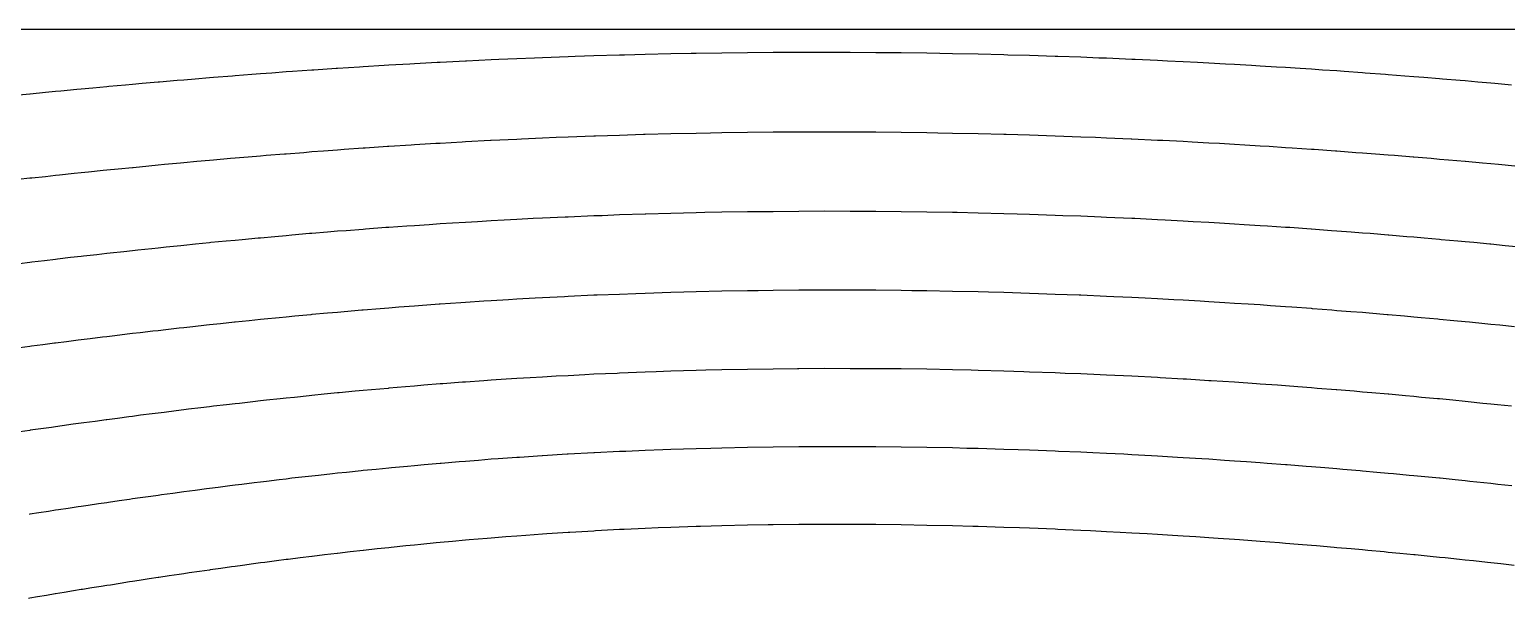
# Model space of a CAD drawing. Header units: metres. Extents: x 0 to 7092, y 40 to 458.
# Drawn here: x 4933 to 5054.1, y 116.3 to 163 of the extents above; entities that cross this region are included whole.
import ezdxf

# ---------------------------------------------------------------- set-up
doc = ezdxf.new("R2010")
doc.units = ezdxf.units.M

msp = doc.modelspace()

# ---------------------------------------------------------------- linework, layer by layer
at = {"layer": 'Contour_Level_10'}
msp.add_lwpolyline([(5054.5, 125.57), (5053.37, 125.69), (5052.77, 125.76), (5052.22, 125.82), (5051.05, 125.94), (5050.67, 125.98), (5049.85, 126.06), (5048.63, 126.19), (5048.57, 126.19), (5047.38, 126.31), (5046.47, 126.4), (5046.1, 126.43), (5044.79, 126.56), (5044.37, 126.59), (5043.44, 126.68), (5042.27, 126.78), (5042.06, 126.8), (5040.64, 126.92), (5040.17, 126.97), (5039.16, 127.05), (5038.07, 127.14), (5037.65, 127.17), (5036.09, 127.29), (5035.96, 127.3), (5034.44, 127.42), (5033.86, 127.46), (5032.74, 127.54), (5031.76, 127.61), (5030.96, 127.66), (5029.66, 127.75), (5029.08, 127.79), (5027.56, 127.88), (5027.1, 127.91), (5025.46, 128.01), (5024.97, 128.03), (5023.36, 128.12), (5022.68, 128.16), (5021.26, 128.23), (5020.16, 128.28), (5019.16, 128.33), (5017.35, 128.4), (5017.05, 128.41), (5014.95, 128.49), (5014.02, 128.53), (5012.85, 128.56), (5010.75, 128.63), (5009.81, 128.65), (5008.65, 128.68), (5006.55, 128.72), (5004.45, 128.75), (5002.35, 128.77), (5002.22, 128.77), (5000.25, 128.78), (4998.14, 128.78), (4996.1, 128.77), (4996.04, 128.77), (4993.94, 128.75), (4991.84, 128.72), (4989.74, 128.67), (4988.83, 128.65), (4987.64, 128.62), (4985.54, 128.55), (4984.9, 128.53), (4983.44, 128.47), (4981.86, 128.4), (4981.34, 128.38), (4979.29, 128.28), (4979.23, 128.28), (4977.13, 128.16), (4977.04, 128.16), (4975.03, 128.03), (4975, 128.03), (4973.14, 127.91), (4972.93, 127.9), (4971.4, 127.79), (4970.83, 127.75), (4969.77, 127.66), (4968.73, 127.58), (4968.21, 127.54), (4966.73, 127.42), (4966.63, 127.41), (4965.32, 127.29), (4964.53, 127.22), (4963.96, 127.17), (4962.65, 127.05), (4962.43, 127.03), (4961.39, 126.92), (4960.32, 126.82), (4960.15, 126.8), (4958.97, 126.68), (4958.22, 126.6), (4957.8, 126.56), (4956.67, 126.43), (4956.12, 126.37), (4955.57, 126.31), (4954.49, 126.19), (4954.02, 126.13), (4953.43, 126.06), (4952.39, 125.94), (4951.92, 125.88), (4951.38, 125.82), (4950.38, 125.69), (4949.82, 125.62), (4949.39, 125.57), (4948.43, 125.45), (4947.72, 125.36), (4947.48, 125.32), (4946.54, 125.2), (4945.62, 125.08), (4945.61, 125.08), (4944.71, 124.95), (4943.8, 124.83), (4943.52, 124.79), (4942.92, 124.71), (4942.04, 124.59), (4941.41, 124.5), (4941.17, 124.46), (4940.31, 124.34), (4939.46, 124.22), (4939.31, 124.19), (4938.62, 124.09), (4937.79, 123.97), (4937.21, 123.88), (4936.96, 123.85), (4936.15, 123.72), (4935.34, 123.6), (4935.11, 123.57), (4934.54, 123.48), (4933.74, 123.35), (4933.01, 123.24), (4932.95, 123.23)], dxfattribs=at)
at = {"layer": 'Contour_Level_11'}
msp.add_lwpolyline([(5054.71, 119.05), (5053.61, 119.17), (5052.77, 119.26), (5052.5, 119.29), (5051.36, 119.41), (5050.67, 119.49), (5050.21, 119.54), (5049.03, 119.66), (5048.57, 119.71), (5047.82, 119.78), (5046.59, 119.91), (5046.47, 119.92), (5045.32, 120.03), (5044.37, 120.12), (5044.03, 120.15), (5042.71, 120.28), (5042.27, 120.32), (5041.34, 120.4), (5040.17, 120.5), (5039.94, 120.52), (5038.5, 120.65), (5038.07, 120.68), (5037, 120.77), (5035.96, 120.85), (5035.46, 120.89), (5033.87, 121.02), (5033.86, 121.02), (5032.19, 121.14), (5031.76, 121.17), (5030.44, 121.26), (5029.66, 121.32), (5028.61, 121.38), (5027.56, 121.45), (5026.67, 121.51), (5025.46, 121.58), (5024.61, 121.63), (5023.36, 121.7), (5022.39, 121.75), (5021.26, 121.81), (5019.97, 121.88), (5019.16, 121.92), (5017.29, 122), (5017.05, 122.01), (5014.95, 122.09), (5014.15, 122.12), (5012.85, 122.17), (5010.75, 122.23), (5010.31, 122.25), (5008.65, 122.29), (5006.55, 122.33), (5004.45, 122.37), (5004.45, 122.37), (5002.35, 122.39), (5000.25, 122.41), (4998.14, 122.41), (4996.04, 122.4), (4993.94, 122.38), (4993.54, 122.37), (4991.84, 122.34), (4989.74, 122.3), (4987.99, 122.25), (4987.64, 122.24), (4985.54, 122.16), (4984.51, 122.12), (4983.44, 122.08), (4981.73, 122), (4981.34, 121.98), (4979.37, 121.88), (4979.23, 121.87), (4977.28, 121.75), (4977.13, 121.75), (4975.39, 121.63), (4975.03, 121.61), (4973.65, 121.51), (4972.93, 121.46), (4972.02, 121.38), (4970.83, 121.29), (4970.48, 121.26), (4969.03, 121.14), (4968.73, 121.11), (4967.65, 121.02), (4966.63, 120.92), (4966.32, 120.89), (4965.05, 120.77), (4964.53, 120.72), (4963.82, 120.65), (4962.62, 120.52), (4962.43, 120.5), (4961.48, 120.4), (4960.35, 120.28), (4960.32, 120.27), (4959.27, 120.15), (4958.22, 120.03), (4958.19, 120.03), (4957.16, 119.91), (4956.14, 119.78), (4956.12, 119.78), (4955.15, 119.66), (4954.17, 119.54), (4954.02, 119.52), (4953.21, 119.41), (4952.27, 119.29), (4951.92, 119.25), (4951.34, 119.17), (4950.43, 119.05), (4949.82, 118.96), (4949.53, 118.92), (4948.65, 118.8), (4947.78, 118.68), (4947.72, 118.67), (4946.92, 118.55), (4946.07, 118.43), (4945.62, 118.36), (4945.23, 118.31), (4944.41, 118.18), (4943.58, 118.06), (4943.52, 118.05), (4942.77, 117.94), (4941.97, 117.81), (4941.41, 117.73), (4941.18, 117.69), (4940.39, 117.57), (4939.61, 117.44), (4939.31, 117.4), (4938.84, 117.32), (4938.08, 117.2), (4937.32, 117.08), (4937.21, 117.06), (4936.57, 116.95), (4935.82, 116.83), (4935.11, 116.71), (4935.08, 116.71), (4934.35, 116.58), (4933.62, 116.46), (4933.01, 116.36), (4932.89, 116.34)], dxfattribs=at)
at = {"layer": 'Contour_Level_3'}
msp.add_lwpolyline([(5126.77, 163), (4836.93, 163)], dxfattribs=at)
at = {"layer": 'Contour_Level_4'}
msp.add_lwpolyline([(5075.38, 163), (4916.24, 163)], dxfattribs=at)
at = {"layer": 'Contour_Level_5'}
msp.add_lwpolyline([(5054.49, 158.44), (5053.12, 158.57), (5052.77, 158.6), (5051.71, 158.69), (5050.67, 158.78), (5050.28, 158.81), (5048.81, 158.94), (5048.57, 158.96), (5047.29, 159.06), (5046.47, 159.13), (5045.74, 159.18), (5044.37, 159.29), (5044.14, 159.31), (5042.49, 159.43), (5042.27, 159.45), (5040.77, 159.55), (5040.17, 159.6), (5038.99, 159.68), (5038.07, 159.74), (5037.14, 159.8), (5035.96, 159.88), (5035.21, 159.92), (5033.86, 160), (5033.17, 160.05), (5031.76, 160.13), (5031.03, 160.17), (5029.66, 160.24), (5028.74, 160.29), (5027.56, 160.35), (5026.28, 160.41), (5025.46, 160.45), (5023.62, 160.54), (5023.36, 160.55), (5021.26, 160.64), (5020.65, 160.66), (5019.16, 160.72), (5017.27, 160.78), (5017.05, 160.79), (5014.95, 160.86), (5013.19, 160.91), (5012.85, 160.92), (5010.75, 160.97), (5008.65, 161.01), (5007.61, 161.03), (5006.55, 161.05), (5004.45, 161.08), (5002.35, 161.1), (5000.25, 161.11), (4998.14, 161.12), (4996.04, 161.12), (4993.94, 161.11), (4991.84, 161.09), (4989.74, 161.07), (4987.64, 161.04), (4987.23, 161.03), (4985.54, 161), (4983.44, 160.95), (4981.74, 160.91), (4981.34, 160.9), (4979.23, 160.83), (4977.72, 160.78), (4977.13, 160.76), (4975.03, 160.69), (4974.38, 160.66), (4972.93, 160.6), (4971.46, 160.54), (4970.83, 160.51), (4968.81, 160.41), (4968.73, 160.41), (4966.63, 160.3), (4966.4, 160.29), (4964.53, 160.19), (4964.15, 160.17), (4962.43, 160.07), (4962.04, 160.05), (4960.32, 159.94), (4960.03, 159.92), (4958.22, 159.81), (4958.12, 159.8), (4956.29, 159.68), (4956.12, 159.66), (4954.54, 159.55), (4954.02, 159.52), (4952.84, 159.43), (4951.92, 159.36), (4951.2, 159.31), (4949.82, 159.2), (4949.6, 159.18), (4948.05, 159.06), (4947.72, 159.03), (4946.55, 158.94), (4945.62, 158.86), (4945.07, 158.81), (4943.63, 158.69), (4943.52, 158.68), (4942.22, 158.57), (4941.41, 158.5), (4940.84, 158.44), (4939.48, 158.32), (4939.31, 158.31), (4938.15, 158.2), (4937.21, 158.11), (4936.84, 158.08), (4935.55, 157.95), (4935.11, 157.91), (4934.28, 157.83), (4933.02, 157.71), (4933.01, 157.7), (4931.79, 157.58)], dxfattribs=at)
at = {"layer": 'Contour_Level_6'}
msp.add_lwpolyline([(5054.74, 151.8), (5053.42, 151.92), (5052.77, 151.98), (5052.09, 152.04), (5050.72, 152.17), (5050.67, 152.17), (5049.32, 152.29), (5048.57, 152.35), (5047.88, 152.41), (5046.47, 152.53), (5046.41, 152.53), (5044.89, 152.66), (5044.37, 152.7), (5043.32, 152.78), (5042.27, 152.86), (5041.71, 152.9), (5040.17, 153.02), (5040.05, 153.03), (5038.31, 153.15), (5038.07, 153.17), (5036.5, 153.27), (5035.96, 153.31), (5034.61, 153.4), (5033.86, 153.44), (5032.62, 153.52), (5031.76, 153.57), (5030.53, 153.64), (5029.66, 153.69), (5028.29, 153.77), (5027.56, 153.81), (5025.9, 153.89), (5025.46, 153.91), (5023.36, 154.01), (5023.29, 154.01), (5021.26, 154.1), (5020.37, 154.14), (5019.16, 154.18), (5017.07, 154.26), (5017.05, 154.26), (5014.95, 154.33), (5013.04, 154.38), (5012.85, 154.39), (5010.75, 154.44), (5008.65, 154.48), (5007.45, 154.5), (5006.55, 154.52), (5004.45, 154.55), (5002.35, 154.57), (5000.25, 154.58), (4998.14, 154.59), (4996.04, 154.58), (4993.94, 154.57), (4991.84, 154.55), (4989.74, 154.52), (4988.8, 154.5), (4987.64, 154.48), (4985.54, 154.44), (4983.44, 154.39), (4983.3, 154.38), (4981.34, 154.32), (4979.37, 154.26), (4979.23, 154.25), (4977.13, 154.18), (4976.15, 154.14), (4975.03, 154.09), (4973.31, 154.01), (4972.93, 153.99), (4970.83, 153.89), (4970.77, 153.89), (4968.73, 153.78), (4968.45, 153.77), (4966.63, 153.66), (4966.29, 153.64), (4964.53, 153.54), (4964.25, 153.52), (4962.43, 153.4), (4962.33, 153.4), (4960.5, 153.27), (4960.32, 153.26), (4958.76, 153.15), (4958.22, 153.11), (4957.08, 153.03), (4956.12, 152.96), (4955.46, 152.9), (4954.02, 152.79), (4953.88, 152.78), (4952.37, 152.66), (4951.92, 152.62), (4950.89, 152.53), (4949.82, 152.44), (4949.45, 152.41), (4948.05, 152.29), (4947.72, 152.26), (4946.68, 152.17), (4945.62, 152.07), (4945.34, 152.04), (4944.03, 151.92), (4943.52, 151.87), (4942.74, 151.8), (4941.47, 151.67), (4941.41, 151.67), (4940.23, 151.55), (4939.31, 151.46), (4939.01, 151.43), (4937.8, 151.3), (4937.21, 151.24), (4936.62, 151.18), (4935.44, 151.06), (4935.11, 151.02), (4934.29, 150.93), (4933.15, 150.81), (4933.01, 150.8), (4932.03, 150.69)], dxfattribs=at)
at = {"layer": 'Contour_Level_7'}
msp.add_lwpolyline([(5054.87, 145.18), (5053.97, 145.27), (5052.77, 145.39), (5052.71, 145.39), (5051.4, 145.52), (5050.67, 145.59), (5050.07, 145.64), (5048.72, 145.76), (5048.57, 145.78), (5047.32, 145.89), (5046.47, 145.96), (5045.89, 146.01), (5044.42, 146.13), (5044.37, 146.14), (5042.9, 146.26), (5042.27, 146.31), (5041.34, 146.38), (5040.17, 146.47), (5039.72, 146.5), (5038.07, 146.62), (5038.05, 146.62), (5036.3, 146.75), (5035.96, 146.77), (5034.47, 146.87), (5033.86, 146.91), (5032.56, 146.99), (5031.76, 147.04), (5030.54, 147.12), (5029.66, 147.17), (5028.39, 147.24), (5027.56, 147.29), (5026.09, 147.36), (5025.46, 147.4), (5023.6, 147.49), (5023.36, 147.5), (5021.26, 147.59), (5020.84, 147.61), (5019.16, 147.68), (5017.7, 147.73), (5017.05, 147.76), (5014.95, 147.83), (5013.96, 147.86), (5012.85, 147.89), (5010.75, 147.94), (5009.04, 147.98), (5008.65, 147.99), (5006.55, 148.02), (5004.45, 148.05), (5002.35, 148.07), (5000.25, 148.08), (4998.14, 148.09), (4996.04, 148.08), (4993.94, 148.06), (4991.84, 148.04), (4989.74, 148.01), (4988.33, 147.98), (4987.64, 147.97), (4985.54, 147.91), (4983.5, 147.86), (4983.44, 147.85), (4981.34, 147.79), (4979.92, 147.73), (4979.23, 147.71), (4977.13, 147.62), (4976.9, 147.61), (4975.03, 147.52), (4974.27, 147.49), (4972.93, 147.42), (4971.88, 147.36), (4970.83, 147.31), (4969.69, 147.24), (4968.73, 147.18), (4967.65, 147.12), (4966.63, 147.05), (4965.73, 146.99), (4964.53, 146.91), (4963.92, 146.87), (4962.43, 146.77), (4962.18, 146.75), (4960.53, 146.62), (4960.32, 146.61), (4958.94, 146.5), (4958.22, 146.45), (4957.41, 146.38), (4956.12, 146.27), (4955.92, 146.26), (4954.49, 146.13), (4954.02, 146.09), (4953.09, 146.01), (4951.92, 145.9), (4951.72, 145.89), (4950.4, 145.76), (4949.82, 145.71), (4949.1, 145.64), (4947.83, 145.52), (4947.72, 145.51), (4946.59, 145.39), (4945.62, 145.3), (4945.37, 145.27), (4944.18, 145.15), (4943.52, 145.08), (4943, 145.02), (4941.85, 144.9), (4941.41, 144.85), (4940.71, 144.78), (4939.59, 144.65), (4939.31, 144.62), (4938.49, 144.53), (4937.39, 144.41), (4937.21, 144.39), (4936.32, 144.29), (4935.26, 144.16), (4935.11, 144.15), (4934.21, 144.04), (4933.17, 143.92), (4933.01, 143.9), (4932.15, 143.79)], dxfattribs=at)
at = {"layer": 'Contour_Level_8'}
msp.add_lwpolyline([(5054.72, 138.62), (5053.51, 138.74), (5052.77, 138.82), (5052.28, 138.87), (5051.03, 138.99), (5050.67, 139.03), (5049.74, 139.11), (5048.57, 139.22), (5048.43, 139.24), (5047.08, 139.36), (5046.47, 139.42), (5045.7, 139.48), (5044.37, 139.6), (5044.29, 139.61), (5042.82, 139.73), (5042.27, 139.78), (5041.31, 139.85), (5040.17, 139.94), (5039.76, 139.98), (5038.15, 140.1), (5038.07, 140.11), (5036.47, 140.22), (5035.96, 140.26), (5034.72, 140.35), (5033.86, 140.41), (5032.9, 140.47), (5031.76, 140.54), (5030.98, 140.59), (5029.66, 140.67), (5028.95, 140.71), (5027.56, 140.8), (5026.78, 140.84), (5025.46, 140.91), (5024.44, 140.96), (5023.36, 141.02), (5021.88, 141.08), (5021.26, 141.11), (5019.16, 141.2), (5019.04, 141.21), (5017.05, 141.28), (5015.71, 141.33), (5014.95, 141.36), (5012.85, 141.42), (5011.6, 141.45), (5010.75, 141.48), (5008.65, 141.52), (5006.55, 141.56), (5005.32, 141.58), (5004.45, 141.59), (5002.35, 141.61), (5000.25, 141.62), (4998.14, 141.62), (4996.04, 141.61), (4993.94, 141.59), (4992.72, 141.58), (4991.84, 141.57), (4989.74, 141.53), (4987.64, 141.48), (4986.62, 141.45), (4985.54, 141.42), (4983.44, 141.36), (4982.68, 141.33), (4981.34, 141.28), (4979.52, 141.21), (4979.23, 141.2), (4977.13, 141.1), (4976.83, 141.08), (4975.03, 140.99), (4974.43, 140.96), (4972.93, 140.88), (4972.25, 140.84), (4970.83, 140.75), (4970.23, 140.71), (4968.73, 140.62), (4968.34, 140.59), (4966.63, 140.47), (4966.55, 140.47), (4964.86, 140.35), (4964.53, 140.32), (4963.26, 140.22), (4962.43, 140.16), (4961.71, 140.1), (4960.32, 139.99), (4960.21, 139.98), (4958.78, 139.85), (4958.22, 139.8), (4957.39, 139.73), (4956.12, 139.62), (4956.03, 139.61), (4954.73, 139.48), (4954.02, 139.42), (4953.45, 139.36), (4952.2, 139.24), (4951.92, 139.21), (4950.98, 139.11), (4949.82, 138.99), (4949.78, 138.99), (4948.62, 138.87), (4947.72, 138.77), (4947.47, 138.74), (4946.35, 138.62), (4945.62, 138.54), (4945.24, 138.5), (4944.15, 138.38), (4943.52, 138.3), (4943.08, 138.25), (4942.03, 138.13), (4941.41, 138.06), (4940.99, 138.01), (4939.96, 137.88), (4939.31, 137.8), (4938.95, 137.76), (4937.95, 137.64), (4937.21, 137.55), (4936.96, 137.51), (4935.99, 137.39), (4935.11, 137.28), (4935.02, 137.27), (4934.07, 137.14), (4933.12, 137.02), (4933.01, 137.01), (4932.19, 136.9)], dxfattribs=at)
at = {"layer": 'Contour_Level_9'}
msp.add_lwpolyline([(5054.49, 132.1), (5053.33, 132.22), (5052.77, 132.28), (5052.13, 132.34), (5050.92, 132.47), (5050.67, 132.49), (5049.68, 132.59), (5048.57, 132.7), (5048.42, 132.71), (5047.11, 132.83), (5046.47, 132.9), (5045.78, 132.96), (5044.43, 133.08), (5044.37, 133.09), (5043.02, 133.2), (5042.27, 133.27), (5041.57, 133.33), (5040.17, 133.44), (5040.09, 133.45), (5038.55, 133.57), (5038.07, 133.61), (5036.95, 133.7), (5035.96, 133.77), (5035.29, 133.82), (5033.86, 133.92), (5033.57, 133.94), (5031.76, 134.07), (5031.76, 134.07), (5029.85, 134.19), (5029.66, 134.2), (5027.83, 134.31), (5027.56, 134.33), (5025.67, 134.44), (5025.46, 134.45), (5023.36, 134.56), (5023.34, 134.56), (5021.26, 134.66), (5020.76, 134.68), (5019.16, 134.75), (5017.87, 134.8), (5017.05, 134.84), (5014.95, 134.91), (5014.49, 134.93), (5012.85, 134.98), (5010.75, 135.04), (5010.18, 135.05), (5008.65, 135.09), (5006.55, 135.13), (5004.45, 135.16), (5002.42, 135.17), (5002.35, 135.17), (5000.25, 135.18), (4998.14, 135.19), (4996.04, 135.18), (4995.95, 135.17), (4993.94, 135.15), (4991.84, 135.12), (4989.74, 135.08), (4988.43, 135.05), (4987.64, 135.03), (4985.54, 134.97), (4984.34, 134.93), (4983.44, 134.9), (4981.34, 134.81), (4981.16, 134.8), (4979.23, 134.72), (4978.5, 134.68), (4977.13, 134.61), (4976.14, 134.56), (4975.03, 134.5), (4974.01, 134.44), (4972.93, 134.37), (4972.04, 134.31), (4970.83, 134.23), (4970.21, 134.19), (4968.73, 134.08), (4968.48, 134.07), (4966.85, 133.94), (4966.63, 133.93), (4965.3, 133.82), (4964.53, 133.76), (4963.81, 133.7), (4962.43, 133.58), (4962.37, 133.57), (4961, 133.45), (4960.32, 133.39), (4959.67, 133.33), (4958.37, 133.2), (4958.22, 133.19), (4957.12, 133.08), (4956.12, 132.98), (4955.89, 132.96), (4954.7, 132.83), (4954.02, 132.76), (4953.53, 132.71), (4952.4, 132.59), (4951.92, 132.54), (4951.28, 132.47), (4950.19, 132.34), (4949.82, 132.3), (4949.11, 132.22), (4948.06, 132.1), (4947.72, 132.06), (4947.02, 131.97), (4946, 131.85), (4945.62, 131.8), (4945, 131.73), (4944.01, 131.6), (4943.52, 131.54), (4943.04, 131.48), (4942.07, 131.36), (4941.41, 131.27), (4941.12, 131.23), (4940.19, 131.11), (4939.31, 131), (4939.26, 130.99), (4938.34, 130.86), (4937.43, 130.74), (4937.21, 130.71), (4936.54, 130.62), (4935.65, 130.5), (4935.11, 130.42), (4934.77, 130.37), (4933.9, 130.25), (4933.03, 130.13), (4933.01, 130.12), (4932.18, 130)], dxfattribs=at)

doc.saveas('drawing.dxf')
